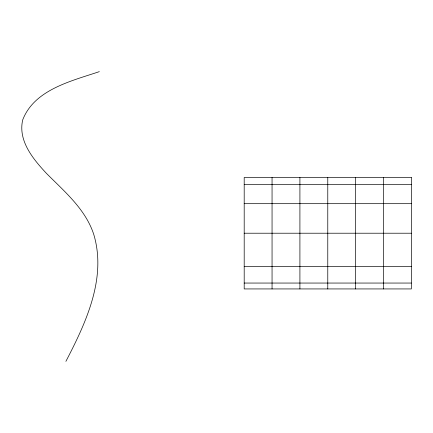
<?xml version="1.0" encoding="UTF-8"?>
<svg xmlns="http://www.w3.org/2000/svg" width="433" height="433" viewBox="0 0 433 433"><rect width="100%" height="100%" fill="white"/><g stroke="black" fill="none" stroke-linecap="round" stroke-linejoin="round"><path stroke-width="0.65" d="M65.897 361.366C85.772 323.094 106.919 278.3 93.761 234.432C85.501 209.107 64.528 191.597 46.396 173.319C33.141 159.106 17.807 140.741 22.716 119.865C34.478 89.42 71.656 81.014 99.33 71.634M244.196 184.507L411.35 184.507M244.196 203.683L411.35 203.683M244.196 233.214L411.35 233.214M244.196 266.647L411.35 266.647M244.196 283.052L411.35 283.052M383.492 177.498L383.492 288.935M355.634 177.498L355.634 288.935M327.776 177.498L327.776 288.935M299.912 177.498L299.912 288.935M272.054 177.498L272.054 288.935M411.35 177.498L244.196 177.498L244.196 288.935L411.35 288.935L411.35 177.498"/></g></svg>
